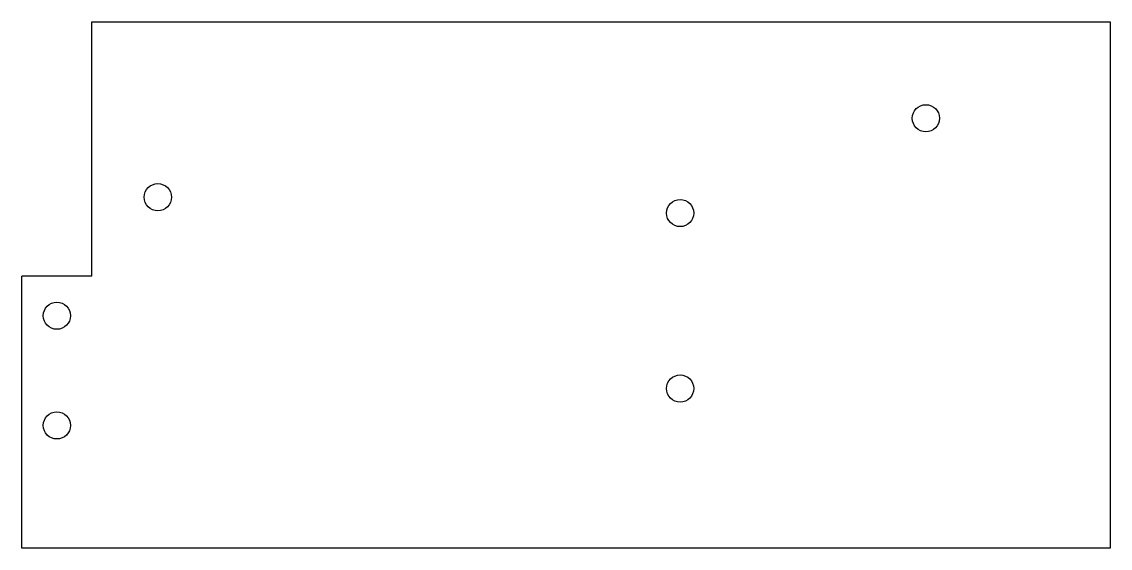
# Model space of a CAD drawing. Extents: x 0 to 124, y 0 to 60.
import ezdxf

# ---------------------------------------------------------------- set-up
doc = ezdxf.new("R2010")
doc.units = 0
doc.layers.add('INTERIOR_LOOPS', color=7, linetype='CONTINUOUS')
doc.layers.add('OUTER_LOOP', color=7, linetype='CONTINUOUS')

msp = doc.modelspace()

# ---------------------------------------------------------------- linework, layer by layer
at = {"layer": 'INTERIOR_LOOPS', "color": 3, "linetype": 'CONTINUOUS'}
for centre in [(103, 49), (15.5, 40), (75, 38.2), (4, 26.5), (75, 18.2), (4, 14)]:
    msp.add_circle(centre, 1.55, dxfattribs=at)
at = {"layer": 'OUTER_LOOP', "color": 3, "linetype": 'CONTINUOUS'}
for p, q in [((8, 31), (8, 60)), ((8, 60), (124, 60)), ((124, 60), (124, 0)), ((0, 0), (0, 31)), ((8, 31), (0, 31)), ((124, 0), (0, 0))]:
    msp.add_line(p, q, dxfattribs=at)

doc.saveas('drawing.dxf')
